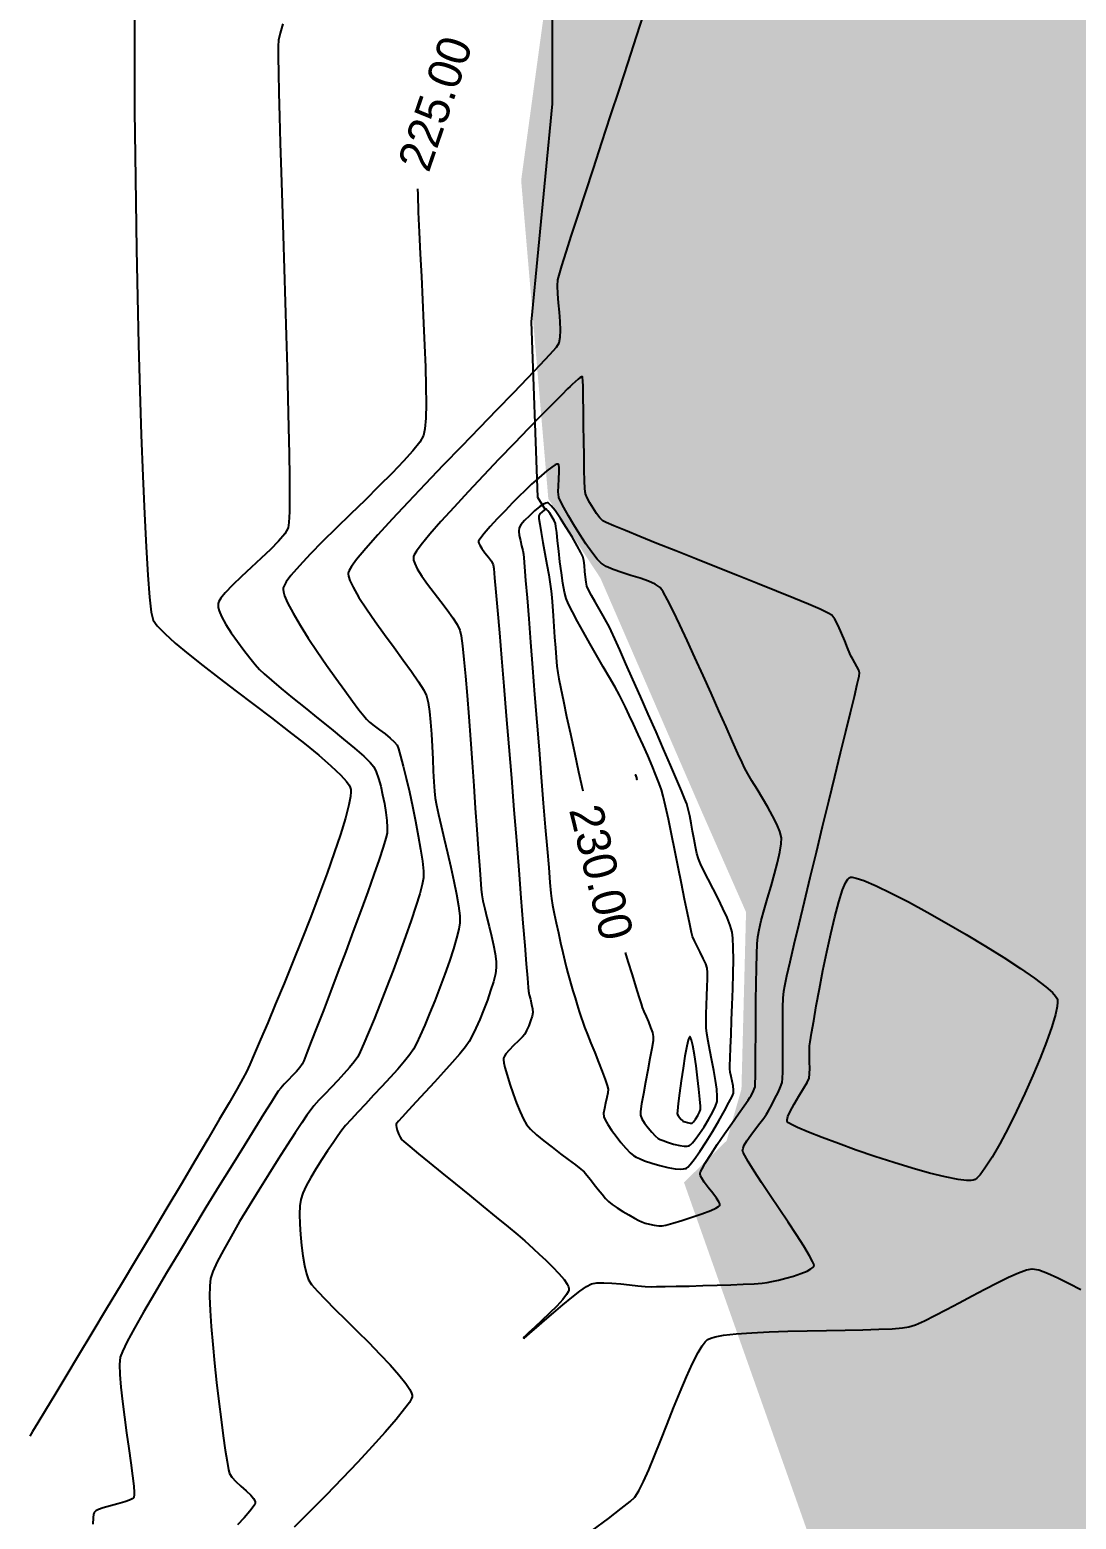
# Model space of a CAD drawing. Header units: metres. Extents: x 708941 to 724052, y 5405153 to 5413472.
# Drawn here: x 708943 to 709068.1, y 5411710.7 to 5411888.9 of the extents above; entities that cross this region are included whole.
import ezdxf

# ---------------------------------------------------------------- set-up
doc = ezdxf.new("R2010")
doc.units = ezdxf.units.M
doc.header["$LTSCALE"] = 12.7
doc.header["$MEASUREMENT"] = 0
for name, color, linetype in [('CONT-MJR1', 252, 'Continuous'), ('CONT-MNR1', 251, 'Continuous'), ('contornos2', 7, 'Continuous'), ('rio', 251, 'Continuous')]:
    doc.layers.add(name, color=color, linetype=linetype)

msp = doc.modelspace()

# ---------------------------------------------------------------- hatches: boundary and pattern name
at = {"layer": 'rio'}
h = msp.add_hatch(dxfattribs=at)
h.set_pattern_fill('MUDST', color=256, scale=15, style=0)
h.paths.add_polyline_path([(709010.72, 5411936.38), (709004.98, 5411946.45), (709001.25, 5411958.08), (708996.13, 5411975.99), (709012.7, 5411962.98), (709030.78, 5411956.49), (709044.53, 5411951.18), (709074.83, 5411950.28), (709089.61, 5411951.82), (709102.43, 5411952.02), (709123.56, 5411954.63), (709134.73, 5411956.95), (709145.4, 5411956.95), (709168.41, 5411955.62), (709183.3, 5411955.53), (709187.67, 5411955.43), (709193.87, 5411958.4), (709194.56, 5411957.99), (709200.68, 5411965.39), (709203.1, 5411977.2), (709205.58, 5411984.02), (709211.33, 5411990.28), (709223.71, 5411994.78), (709231.07, 5411997.27), (709241.21, 5411994.8), (709265.58, 5411997.08), (709286.39, 5412000.38), (709297.9, 5412001.91), (709315.21, 5411997.24), (709326.72, 5411992.03), (709345.09, 5411985.93), (709355.27, 5411979.45), (709376.46, 5411975.37), (709391.72, 5411975.3), (709413.08, 5411978.61), (709438.83, 5411980.92), (709461.63, 5411986.21), (709475.6, 5411989.01), (709492.86, 5411992.74), (709503.45, 5411993.79), (709515.24, 5411993.79), (709532.63, 5411987.71), (709547.37, 5411983.51), (709564.71, 5411977.95), (709575.63, 5411973.62), (709587.68, 5411967.04), (709601.87, 5411958.6), (709607.56, 5411954.31), (709621.49, 5411940.03), (709647.9, 5411909.14), (709660.4, 5411897.76), (709669.81, 5411887.81), (709676.49, 5411876.15), (709682.2, 5411869.04), (709705.75, 5411878.05), (709736, 5411893.04), (709750.64, 5411899.41), (709758.05, 5411906.33), (709764.85, 5411916.27), (709770.13, 5411926.57), (709778.25, 5411949.25), (709785.66, 5411970.64), (709786.5, 5411979.16), (709785.1, 5411992.95), (709785.1, 5412008.74), (709787.55, 5412022.89), (709795.83, 5412039.06), (709803.3, 5412045.65), (709812.9, 5412054.28), (709814.49, 5412059.03), (709815.9, 5412060.78), (709822.13, 5412063.75), (709825.31, 5412072.01), (709847.55, 5412106.6), (709866.9, 5412128.06), (709875.05, 5412136.05), (709882.93, 5412155.32), (709888.97, 5412168.35), (709893.2, 5412182.51), (709907.24, 5412209.92), (709938.47, 5412236.97), (709971.6, 5412250.13), (709991.71, 5412252.94), (710005.1, 5412261.1), (710014.56, 5412263.33), (710040.82, 5412267.64), (710057.91, 5412266.41), (710076.56, 5412261.93), (710102.9, 5412255.3), (710112.79, 5412247.31), (710119.45, 5412240.72), (710131.28, 5412231.78), (710145.37, 5412209.63), (710149.4, 5412194.25), (710150.27, 5412166.43), (710139.83, 5412142.28), (710130.23, 5412129.69), (710126.33, 5412121.71), (710117.73, 5412100.96), (710114.13, 5412096.47), (710111.94, 5412085.44), (710111.94, 5412063.54), (710117.58, 5412054.18), (710137.74, 5412018.92), (710146.76, 5412008.05), (710171.4, 5411997.24), (710179.97, 5411993.95), (710184.25, 5412001.58), (710190.69, 5412018), (710194.77, 5412034.37), (710197.31, 5412050.49), (710197.31, 5412064.26), (710199.32, 5412079.72), (710201.37, 5412092.19), (710205.73, 5412098.48), (710214.95, 5412120.36), (710219.48, 5412128.98), (710230.13, 5412139.36), (710235.6, 5412142.44), (710241.85, 5412140.68), (710250.27, 5412138.84), (710280.27, 5412139.46), (710296.04, 5412143.18), (710311.35, 5412143.18), (710329.27, 5412144.22), (710333.88, 5412147.83), (710359.32, 5412147.31), (710368.97, 5412148.45), (710370.82, 5412151.38), (710390.46, 5412160.63), (710398.15, 5412171.03), (710408.65, 5412192.1), (710415.95, 5412204.58), (710425.69, 5412246.2), (710427.89, 5412275.36), (710429.04, 5412328.01), (710428.04, 5412335.01), (710422.46, 5412340.84), (710414.39, 5412351.33), (710395.98, 5412353.91), (710387.66, 5412360.04), (710378.34, 5412372.12), (710377.12, 5412383.36), (710377.12, 5412396.81), (710371.6, 5412397.8), (710368.77, 5412410.55), (710362.93, 5412436.03), (710362.93, 5412455.01), (710369.68, 5412482.49), (710374.05, 5412500.93), (710382.11, 5412513.13), (710396.48, 5412526.77), (710413.79, 5412540.1), (710438.62, 5412552.3), (710472.36, 5412570.37), (710507.51, 5412590.61), (710519.7, 5412579.46), (710499.92, 5412572.63), (710480.98, 5412561.98), (710445.54, 5412543.55), (710413.79, 5412532.5), (710411.05, 5412528.12), (710405.76, 5412520.43), (710394.25, 5412506.93), (710388.85, 5412494.92), (710386.47, 5412476.01), (710382.71, 5412446.17), (710388.72, 5412397.62), (710394.97, 5412383.05), (710398.02, 5412368.11), (710411.09, 5412363.15), (710426.51, 5412356), (710442.45, 5412348.49), (710447.05, 5412337.14), (710447.05, 5412315.92), (710441.78, 5412260.07), (710441.78, 5412194.92), (710437.48, 5412190.86), (710437.48, 5412179.96), (710422.82, 5412173.29), (710418.74, 5412164.82), (710409.45, 5412149.84), (710394.78, 5412136.49), (710379.86, 5412129.78), (710371.88, 5412127.03), (710311.73, 5412127.03), (710308.89, 5412124), (710254.14, 5412121.42), (710236.99, 5412126.6), (710229.16, 5412118.66), (710218.68, 5412095.96), (710213.59, 5412055.1), (710203.57, 5412019.88), (710201.34, 5412006.55), (710198.59, 5411993.54), (710194.4, 5411986.49), (710188.54, 5411983.77), (710175.67, 5411983.77), (710136.96, 5411996.55), (710120.35, 5412009.39), (710098.73, 5412043.32), (710098.73, 5412061.02), (710096.67, 5412091.87), (710100.83, 5412110.83), (710110.63, 5412117.13), (710123.77, 5412149.24), (710130.92, 5412166.36), (710128.79, 5412197.14), (710123.8, 5412211.38), (710113.15, 5412223.6), (710085.02, 5412238.46), (710058.13, 5412249.84), (710029.73, 5412249.84), (710015.06, 5412246.32), (710001.6, 5412242.56), (709992.04, 5412242.56), (709972.27, 5412238.6), (709963.64, 5412235.76), (709954.26, 5412232.26), (709954.26, 5412228.55), (709945.86, 5412220.35), (709925.83, 5412192.24), (709917.05, 5412177.32), (709899.37, 5412144.55), (709894.3, 5412133.07), (709891.48, 5412127.42), (709886.71, 5412118.47), (709886.71, 5412100.95), (709884.61, 5412095.01), (709863.2, 5412086.46), (709839.07, 5412054.84), (709818.25, 5412032.92), (709804.19, 5412017.18), (709804.19, 5411995.52), (709809.04, 5411990.11), (709796.13, 5411953.84), (709781.68, 5411916.41), (709768.27, 5411889.66), (709746.93, 5411879.08), (709713.1, 5411863.01), (709689.29, 5411855.41), (709697.02, 5411835.95), (709708.2, 5411825.46), (709725.86, 5411817.9), (709778.24, 5411813.93), (709792.75, 5411813.93), (709806.43, 5411818.64), (709820.66, 5411821.87), (709831.69, 5411824.63), (709853.8, 5411835.25), (709879.02, 5411846.88), (709921.68, 5411861.15), (709947.96, 5411871.32), (709969.09, 5411879.92), (709979.29, 5411886.02), (709982.27, 5411909.39), (709987.23, 5411923.13), (709997.03, 5411933.25), (710000.38, 5411927.93), (710000.38, 5411906.72), (709997.04, 5411893.11), (709991.96, 5411879.15), (709967.58, 5411866.46), (709951.2, 5411859.77), (709918.84, 5411852.05), (709894.39, 5411845.25), (709864.94, 5411830.28), (709840.16, 5411819.17), (709812.7, 5411811), (709801.26, 5411807.45), (709779.31, 5411803.47), (709766.14, 5411803.47), (709756.94, 5411797.7), (709737.23, 5411795.78), (709715.18, 5411796.68), (709708.1, 5411801.85), (709698.23, 5411815.71), (709693.86, 5411826.48), (709676.55, 5411857.93), (709667.66, 5411869.47), (709661.18, 5411881.7), (709649.81, 5411896.98), (709627.11, 5411919.87), (709613.01, 5411936.78), (709604.72, 5411946.98), (709591.67, 5411954.52), (709575.87, 5411964.64), (709557.6, 5411970.47), (709551.42, 5411973.23), (709538.02, 5411976.43), (709518.15, 5411979.68), (709504.01, 5411982), (709494.29, 5411985.04), (709479.8, 5411980.64), (709442.42, 5411967.64), (709425.43, 5411960.31), (709402.9, 5411951.24), (709383.6, 5411945.23), (709362.15, 5411938.26), (709331.55, 5411930.11), (709320.42, 5411924.96), (709306.56, 5411912.14), (709285.88, 5411895.62), (709279.31, 5411870.27), (709273.83, 5411857.41), (709264.69, 5411829.66), (709254.13, 5411801.64), (709246.31, 5411791.25), (709237.29, 5411777.87), (709219.52, 5411767.13), (709208.6, 5411765.29), (709203.92, 5411751.48), (709203.91, 5411735.92), (709205.94, 5411719.08), (709203.34, 5411708.78), (709199.33, 5411696.28), (709197.39, 5411684.19), (709189.35, 5411661.06), (709186.31, 5411649.66), (709173.04, 5411639.59), (709167.53, 5411621.08), (709166.78, 5411600.74), (709164.06, 5411585.63), (709162.73, 5411558.53), (709162.73, 5411546.6), (709165.95, 5411526.5), (709173.44, 5411512.03), (709050.6, 5411667.95), (709021.23, 5411751.02), (709026.33, 5411756.01), (709028.1, 5411762.18), (709028.65, 5411783.35), (709023.38, 5411795.31), (709011.24, 5411823.29), (709005.01, 5411832.77), (709001.76, 5411870.86)])

# ---------------------------------------------------------------- linework, layer by layer
at = {"layer": 'CONT-MJR1', "flags": 128}
for points, elevation in [([(708989.37, 5411869.85), (708989.39, 5411869.18), (708989.46, 5411867.05), (708989.57, 5411864.66), (708989.7, 5411862.07), (708989.83, 5411859.35), (708989.97, 5411856.57), (708990.1, 5411853.79), (708990.22, 5411851.1), (708990.31, 5411848.54), (708990.37, 5411846.2), (708990.39, 5411844.15), (708990.35, 5411842.44), (708990.25, 5411841.14), (708990.09, 5411840.34), (708989.64, 5411839.57), (708988.82, 5411838.53), (708987.69, 5411837.28), (708986.32, 5411835.84), (708984.76, 5411834.28), (708983.09, 5411832.63), (708981.36, 5411830.95), (708979.65, 5411829.28), (708978.02, 5411827.66), (708976.53, 5411826.15), (708975.25, 5411824.78), (708974.24, 5411823.61), (708973.67, 5411822.84), (708973.41, 5411822.38), (708973.32, 5411822.14), (708973.3, 5411822.03), (708973.3, 5411821.92), (708973.34, 5411821.65), (708973.48, 5411821.16), (708973.83, 5411820.34), (708974.48, 5411819.09), (708975.33, 5411817.66), (708976.31, 5411816.11), (708977.38, 5411814.5), (708978.5, 5411812.87), (708979.61, 5411811.31), (708980.66, 5411809.86), (708981.59, 5411808.59), (708982.37, 5411807.55), (708982.94, 5411806.81), (708983.25, 5411806.43), (708983.64, 5411806.05), (708984.19, 5411805.61), (708984.82, 5411805.14), (708985.48, 5411804.65), (708986.09, 5411804.16), (708986.59, 5411803.71), (708986.92, 5411803.3), (708987.09, 5411802.86), (708987.35, 5411802), (708987.66, 5411800.82), (708988.01, 5411799.37), (708988.39, 5411797.74), (708988.77, 5411796), (708989.13, 5411794.23), (708989.46, 5411792.49), (708989.74, 5411790.87), (708989.95, 5411789.44), (708990.07, 5411788.26), (708990.08, 5411787.43), (708989.94, 5411786.66), (708989.63, 5411785.52), (708989.18, 5411784.06), (708988.6, 5411782.35), (708987.94, 5411780.45), (708987.21, 5411778.45), (708986.44, 5411776.38), (708985.66, 5411774.34), (708984.89, 5411772.37), (708984.17, 5411770.55), (708983.51, 5411768.95), (708982.95, 5411767.62), (708982.51, 5411766.63), (708982.22, 5411766.06), (708981.81, 5411765.46), (708981.25, 5411764.77), (708980.57, 5411764.01), (708979.82, 5411763.21), (708979.04, 5411762.39), (708978.28, 5411761.59), (708977.58, 5411760.84), (708976.98, 5411760.17), (708976.52, 5411759.59), (708976.15, 5411759.06), (708975.54, 5411758.15), (708974.74, 5411756.94), (708973.78, 5411755.47), (708972.72, 5411753.8), (708971.57, 5411752), (708970.4, 5411750.11), (708969.23, 5411748.21), (708968.1, 5411746.34), (708967.07, 5411744.56), (708966.16, 5411742.94), (708965.42, 5411741.52), (708964.89, 5411740.37), (708964.61, 5411739.55), (708964.52, 5411738.67), (708964.51, 5411737.37), (708964.57, 5411735.71), (708964.7, 5411733.78), (708964.88, 5411731.65), (708965.1, 5411729.39), (708965.35, 5411727.1), (708965.61, 5411724.83), (708965.88, 5411722.68), (708966.14, 5411720.71), (708966.38, 5411719), (708966.59, 5411717.63), (708966.76, 5411716.67), (708966.88, 5411716.21), (708967.17, 5411715.78), (708967.66, 5411715.26), (708968.26, 5411714.71), (708968.88, 5411714.14), (708969.43, 5411713.61), (708969.76, 5411713.22), (708969.91, 5411712.96), (708969.96, 5411712.81), (708969.97, 5411712.74), (708969.96, 5411712.68), (708969.9, 5411712.52), (708969.72, 5411712.22), (708969.33, 5411711.7), (708968.65, 5411710.93), (708967.83, 5411710.08)], 225), ([(709014.19, 5411778.52), (709014.52, 5411777.45), (709015.02, 5411775.83), (709015.47, 5411774.39), (709015.84, 5411773.21), (709016.11, 5411772.37), (709016.24, 5411771.94), (709016.43, 5411771.47), (709016.69, 5411770.87), (709016.97, 5411770.21), (709017.24, 5411769.55), (709017.46, 5411768.95), (709017.56, 5411768.47), (709017.53, 5411767.96), (709017.38, 5411767.04), (709017.16, 5411765.83), (709016.9, 5411764.44), (709016.62, 5411763), (709016.37, 5411761.62), (709016.16, 5411760.42), (709016.04, 5411759.52), (709016.03, 5411759.05), (709016.2, 5411758.63), (709016.52, 5411758.11), (709016.93, 5411757.56), (709017.38, 5411757.03), (709017.8, 5411756.58), (709018.16, 5411756.29), (709018.23, 5411756.25), (709018.4, 5411756.16), (709018.72, 5411756.02), (709019.25, 5411755.83), (709019.99, 5411755.6), (709020.74, 5411755.43), (709021.27, 5411755.36), (709021.59, 5411755.36), (709021.76, 5411755.38), (709021.83, 5411755.41), (709021.88, 5411755.43), (709022, 5411755.52), (709022.23, 5411755.74), (709022.58, 5411756.16), (709023.1, 5411756.86), (709023.64, 5411757.68), (709024.17, 5411758.54), (709024.63, 5411759.38), (709024.99, 5411760.13), (709025.18, 5411760.71), (709025.21, 5411761.3), (709025.14, 5411762.16), (709024.99, 5411763.21), (709024.78, 5411764.39), (709024.55, 5411765.62), (709024.32, 5411766.82), (709024.12, 5411767.92), (709023.96, 5411768.84), (709023.88, 5411769.52), (709023.87, 5411770.24), (709023.89, 5411771.17), (709023.93, 5411772.22), (709023.98, 5411773.33), (709024.02, 5411774.4), (709024.05, 5411775.37), (709024.05, 5411776.13), (709024.01, 5411776.63), (709023.83, 5411777.16), (709023.53, 5411777.82), (709023.17, 5411778.54), (709022.79, 5411779.26), (709022.47, 5411779.91), (709022.25, 5411780.44), (709022.13, 5411780.92), (709021.92, 5411781.89), (709021.64, 5411783.24), (709021.31, 5411784.9), (709020.94, 5411786.76), (709020.54, 5411788.73), (709020.14, 5411790.73), (709019.74, 5411792.67), (709019.37, 5411794.46), (709019.03, 5411796), (709018.75, 5411797.2), (709018.54, 5411797.98), (709018.26, 5411798.74), (709017.88, 5411799.71), (709017.42, 5411800.84), (709016.89, 5411802.06), (709016.33, 5411803.33), (709015.76, 5411804.6), (709015.2, 5411805.81), (709014.69, 5411806.91), (709014.24, 5411807.86), (709013.89, 5411808.59), (709013.52, 5411809.29), (709012.99, 5411810.25), (709012.33, 5411811.4), (709011.58, 5411812.7), (709010.78, 5411814.07), (709009.98, 5411815.47), (709009.2, 5411816.84), (709008.49, 5411818.12), (709007.88, 5411819.25), (709007.42, 5411820.18), (709007.15, 5411820.84), (709006.94, 5411821.63), (709006.75, 5411822.68), (709006.57, 5411823.91), (709006.4, 5411825.23), (709006.25, 5411826.53), (709006.12, 5411827.74), (709006.01, 5411828.75), (709005.92, 5411829.48), (709005.86, 5411829.84), (709005.7, 5411830.17), (709005.45, 5411830.6), (709005.17, 5411831.04), (709004.96, 5411831.33), (709004.84, 5411831.47), (709004.78, 5411831.52), (709004.75, 5411831.53), (709004.72, 5411831.53), (709004.65, 5411831.5), (709004.5, 5411831.41), (709004.27, 5411831.23), (709004.01, 5411830.96), (709003.86, 5411830.74), (709003.88, 5411830.44), (709003.99, 5411829.75), (709004.16, 5411828.76), (709004.37, 5411827.56), (709004.6, 5411826.25), (709004.83, 5411824.92), (709005.05, 5411823.67), (709005.22, 5411822.58), (709005.34, 5411821.75), (709005.42, 5411820.96), (709005.51, 5411819.95), (709005.59, 5411818.78), (709005.67, 5411817.52), (709005.76, 5411816.23), (709005.85, 5411814.97), (709005.94, 5411813.79), (709006.04, 5411812.77), (709006.14, 5411811.96), (709006.26, 5411811.26), (709006.49, 5411810.11), (709006.81, 5411808.57), (709007.2, 5411806.73), (709007.64, 5411804.66), (709008.13, 5411802.42), (709008.63, 5411800.11), (709009.13, 5411797.87)], 230)]:
    msp.add_lwpolyline(points, dxfattribs=dict(at, elevation=elevation))
at = {"layer": 'CONT-MNR1', "flags": 128}
for points, elevation in [([(708955.56, 5411892.75), (708955.52, 5411888.69), (708955.52, 5411884.12), (708955.54, 5411879.14), (708955.59, 5411873.82), (708955.67, 5411868.28), (708955.77, 5411862.6), (708955.89, 5411856.88), (708956.02, 5411851.22), (708956.18, 5411845.7), (708956.34, 5411840.43), (708956.52, 5411835.49), (708956.71, 5411830.99), (708956.91, 5411827.02), (708957.11, 5411823.66), (708957.32, 5411821.02), (708957.53, 5411819.2), (708957.74, 5411818.27), (708958.23, 5411817.58), (708959.14, 5411816.65), (708960.39, 5411815.53), (708961.93, 5411814.25), (708963.7, 5411812.84), (708965.65, 5411811.34), (708967.7, 5411809.77), (708969.81, 5411808.17), (708971.9, 5411806.57), (708973.93, 5411805), (708975.84, 5411803.5), (708977.55, 5411802.1), (708979.02, 5411800.83), (708980.19, 5411799.73), (708980.86, 5411798.98), (708981.2, 5411798.52), (708981.33, 5411798.26), (708981.37, 5411798.14), (708981.39, 5411798.03), (708981.4, 5411797.74), (708981.36, 5411797.17), (708981.17, 5411796.17), (708980.75, 5411794.57), (708980.16, 5411792.64), (708979.42, 5411790.44), (708978.56, 5411788.02), (708977.61, 5411785.46), (708976.6, 5411782.79), (708975.54, 5411780.09), (708974.47, 5411777.42), (708973.41, 5411774.82), (708972.4, 5411772.37), (708971.46, 5411770.11), (708970.61, 5411768.12), (708969.88, 5411766.43), (708969.31, 5411765.13), (708968.91, 5411764.26), (708968.5, 5411763.47), (708967.8, 5411762.22), (708966.85, 5411760.55), (708965.67, 5411758.54), (708964.31, 5411756.21), (708962.79, 5411753.64), (708961.14, 5411750.86), (708959.4, 5411747.94), (708957.6, 5411744.93), (708955.77, 5411741.88), (708953.94, 5411738.83), (708952.15, 5411735.85), (708950.43, 5411732.99), (708948.81, 5411730.3), (708947.32, 5411727.83), (708946, 5411725.64), (708944.88, 5411723.77), (708943.98, 5411722.29), (708943.35, 5411721.23), (708943.01, 5411720.67)], 223), ([(708973.27, 5411889.59), (708972.93, 5411888.46), (708972.74, 5411887.62), (708972.7, 5411886.92), (708972.7, 5411885.59), (708972.73, 5411883.7), (708972.78, 5411881.31), (708972.86, 5411878.5), (708972.95, 5411875.31), (708973.05, 5411871.84), (708973.17, 5411868.13), (708973.29, 5411864.25), (708973.42, 5411860.28), (708973.54, 5411856.28), (708973.66, 5411852.32), (708973.77, 5411848.46), (708973.87, 5411844.77), (708973.95, 5411841.32), (708974.02, 5411838.17), (708974.06, 5411835.39), (708974.07, 5411833.05), (708974.05, 5411831.21), (708974, 5411829.94), (708973.91, 5411829.31), (708973.49, 5411828.6), (708972.76, 5411827.72), (708971.79, 5411826.73), (708970.67, 5411825.66), (708969.48, 5411824.57), (708968.31, 5411823.48), (708967.25, 5411822.45), (708966.37, 5411821.52), (708965.86, 5411820.89), (708965.62, 5411820.48), (708965.54, 5411820.25), (708965.52, 5411820.15), (708965.52, 5411820.04), (708965.54, 5411819.79), (708965.66, 5411819.36), (708965.94, 5411818.7), (708966.45, 5411817.76), (708967.1, 5411816.74), (708967.83, 5411815.7), (708968.59, 5411814.69), (708969.32, 5411813.76), (708969.97, 5411812.97), (708970.49, 5411812.35), (708971.02, 5411811.83), (708971.9, 5411811.07), (708973.06, 5411810.1), (708974.43, 5411808.99), (708975.93, 5411807.78), (708977.49, 5411806.52), (708979.04, 5411805.26), (708980.52, 5411804.05), (708981.83, 5411802.94), (708982.93, 5411801.99), (708983.72, 5411801.23), (708984.14, 5411800.72), (708984.43, 5411800.12), (708984.71, 5411799.33), (708984.97, 5411798.4), (708985.2, 5411797.38), (708985.4, 5411796.32), (708985.57, 5411795.28), (708985.68, 5411794.31), (708985.73, 5411793.46), (708985.72, 5411792.78), (708985.59, 5411792.2), (708985.27, 5411791.13), (708984.78, 5411789.66), (708984.15, 5411787.85), (708983.41, 5411785.78), (708982.58, 5411783.5), (708981.69, 5411781.09), (708980.78, 5411778.63), (708979.85, 5411776.17), (708978.96, 5411773.8), (708978.11, 5411771.58), (708977.34, 5411769.57), (708976.67, 5411767.86), (708976.14, 5411766.51), (708975.76, 5411765.58), (708975.57, 5411765.16), (708975.29, 5411764.77), (708974.89, 5411764.3), (708974.42, 5411763.79), (708973.92, 5411763.27), (708973.44, 5411762.76), (708973.02, 5411762.3), (708972.71, 5411761.92), (708972.44, 5411761.51), (708971.86, 5411760.59), (708971, 5411759.22), (708969.91, 5411757.47), (708968.63, 5411755.41), (708967.2, 5411753.1), (708965.67, 5411750.61), (708964.07, 5411748.01), (708962.46, 5411745.35), (708960.86, 5411742.7), (708959.33, 5411740.14), (708957.9, 5411737.72), (708956.62, 5411735.51), (708955.53, 5411733.58), (708954.67, 5411732), (708954.08, 5411730.82), (708953.81, 5411730.11), (708953.73, 5411729.26), (708953.77, 5411728.04), (708953.89, 5411726.53), (708954.08, 5411724.81), (708954.32, 5411722.96), (708954.59, 5411721.07), (708954.85, 5411719.22), (708955.1, 5411717.48), (708955.3, 5411715.95), (708955.44, 5411714.7), (708955.49, 5411713.95), (708955.48, 5411713.57), (708955.46, 5411713.42), (708955.44, 5411713.37), (708955.39, 5411713.3), (708955.25, 5411713.18), (708954.94, 5411713.01), (708954.39, 5411712.81), (708953.55, 5411712.57), (708952.65, 5411712.34), (708951.8, 5411712.11), (708951.24, 5411711.9), (708950.92, 5411711.73), (708950.77, 5411711.61), (708950.72, 5411711.55), (708950.69, 5411711.49), (708950.64, 5411711.33), (708950.59, 5411710.93), (708950.55, 5411710.15)], 224), ([(709016.47, 5411891), (709015.52, 5411888.06), (709014.52, 5411884.97), (709013.48, 5411881.78), (709012.42, 5411878.56), (709011.38, 5411875.37), (709010.36, 5411872.29), (709009.41, 5411869.37), (709008.53, 5411866.68), (709007.75, 5411864.29), (709007.09, 5411862.26), (709006.59, 5411860.65), (709006.25, 5411859.53), (709006.11, 5411858.97), (709006.07, 5411858.23), (709006.11, 5411857.3), (709006.2, 5411856.23), (709006.3, 5411855.1), (709006.39, 5411853.98), (709006.44, 5411852.94), (709006.4, 5411852.05), (709006.26, 5411851.37), (709005.93, 5411850.89), (709005.15, 5411850), (709004, 5411848.75), (709002.53, 5411847.2), (709000.8, 5411845.4), (708998.87, 5411843.4), (708996.79, 5411841.27), (708994.63, 5411839.04), (708992.45, 5411836.78), (708990.29, 5411834.54), (708988.23, 5411832.38), (708986.32, 5411830.34), (708984.62, 5411828.48), (708983.19, 5411826.85), (708982.08, 5411825.51), (708981.48, 5411824.68), (708981.2, 5411824.22), (708981.11, 5411824), (708981.09, 5411823.91), (708981.09, 5411823.79), (708981.13, 5411823.52), (708981.29, 5411823.02), (708981.67, 5411822.21), (708982.37, 5411820.99), (708983.27, 5411819.6), (708984.31, 5411818.1), (708985.43, 5411816.54), (708986.57, 5411814.99), (708987.66, 5411813.49), (708988.66, 5411812.11), (708989.5, 5411810.89), (708990.12, 5411809.91), (708990.46, 5411809.21), (708990.65, 5411808.41), (708990.81, 5411807.33), (708990.93, 5411806.05), (708991.03, 5411804.64), (708991.11, 5411803.15), (708991.18, 5411801.65), (708991.25, 5411800.22), (708991.31, 5411798.92), (708991.38, 5411797.81), (708991.47, 5411796.96), (708991.62, 5411796.15), (708991.86, 5411795.02), (708992.19, 5411793.65), (708992.56, 5411792.1), (708992.95, 5411790.43), (708993.35, 5411788.73), (708993.71, 5411787.06), (708994.03, 5411785.49), (708994.28, 5411784.09), (708994.42, 5411782.92), (708994.44, 5411782.07), (708994.31, 5411781.29), (708994.04, 5411780.22), (708993.66, 5411778.94), (708993.18, 5411777.49), (708992.63, 5411775.94), (708992.04, 5411774.34), (708991.43, 5411772.75), (708990.82, 5411771.22), (708990.23, 5411769.83), (708989.7, 5411768.61), (708989.24, 5411767.64), (708988.88, 5411766.96), (708988.44, 5411766.32), (708987.8, 5411765.51), (708987, 5411764.58), (708986.08, 5411763.57), (708985.11, 5411762.51), (708984.11, 5411761.44), (708983.13, 5411760.4), (708982.22, 5411759.42), (708981.42, 5411758.55), (708980.77, 5411757.82), (708980.33, 5411757.26), (708979.85, 5411756.6), (708979.27, 5411755.77), (708978.61, 5411754.8), (708977.92, 5411753.76), (708977.24, 5411752.68), (708976.61, 5411751.62), (708976.07, 5411750.62), (708975.66, 5411749.73), (708975.41, 5411748.99), (708975.31, 5411748.22), (708975.27, 5411747.21), (708975.29, 5411746.05), (708975.37, 5411744.78), (708975.49, 5411743.49), (708975.66, 5411742.24), (708975.86, 5411741.09), (708976.1, 5411740.11), (708976.35, 5411739.37), (708976.71, 5411738.81), (708977.4, 5411738.01), (708978.35, 5411737.01), (708979.5, 5411735.85), (708980.78, 5411734.58), (708982.15, 5411733.23), (708983.53, 5411731.86), (708984.86, 5411730.5), (708986.09, 5411729.2), (708987.15, 5411728.01), (708987.99, 5411726.96), (708988.45, 5411726.26), (708988.65, 5411725.83), (708988.71, 5411725.59), (708988.72, 5411725.49), (708988.71, 5411725.4), (708988.63, 5411725.17), (708988.39, 5411724.72), (708987.83, 5411723.93), (708986.82, 5411722.67), (708985.51, 5411721.15), (708983.95, 5411719.43), (708982.22, 5411717.57), (708980.35, 5411715.63), (708978.43, 5411713.64), (708976.5, 5411711.68), (708974.62, 5411709.8)], 226), ([(709010.24, 5411709.41), (709012.19, 5411710.85), (709013.73, 5411712.02), (709014.8, 5411712.87), (709015.35, 5411713.38), (709015.83, 5411714.12), (709016.4, 5411715.24), (709017.03, 5411716.67), (709017.72, 5411718.34), (709018.46, 5411720.18), (709019.22, 5411722.11), (709019.99, 5411724.07), (709020.76, 5411725.98), (709021.51, 5411727.76), (709022.23, 5411729.35), (709022.91, 5411730.67), (709023.4, 5411731.49), (709023.75, 5411731.94), (709023.96, 5411732.15), (709024.06, 5411732.23), (709024.16, 5411732.29), (709024.43, 5411732.4), (709024.97, 5411732.56), (709025.94, 5411732.74), (709027.48, 5411732.92), (709029.33, 5411733.05), (709031.4, 5411733.16), (709033.63, 5411733.23), (709035.94, 5411733.29), (709038.26, 5411733.33), (709040.51, 5411733.37), (709042.62, 5411733.41), (709044.51, 5411733.46), (709046.11, 5411733.53), (709047.34, 5411733.62), (709048.13, 5411733.74), (709048.92, 5411734.01), (709049.97, 5411734.48), (709051.22, 5411735.1), (709052.62, 5411735.82), (709054.12, 5411736.62), (709055.67, 5411737.44), (709057.21, 5411738.25), (709058.68, 5411739.01), (709060.04, 5411739.68), (709061.22, 5411740.2), (709062.19, 5411740.56), (709062.88, 5411740.69), (709063.66, 5411740.56), (709064.7, 5411740.18), (709065.93, 5411739.62), (709067.27, 5411738.94), (709068.67, 5411738.21)], 226)]:
    msp.add_lwpolyline(points, dxfattribs=dict(at, elevation=elevation))
for points, elevation in [([(709009.46, 5411833.37), (709009.44, 5411833.43), (709009.42, 5411833.61), (709009.39, 5411834.04), (709009.35, 5411834.87), (709009.31, 5411836.25), (709009.28, 5411837.9), (709009.25, 5411839.71), (709009.23, 5411841.55), (709009.21, 5411843.32), (709009.18, 5411844.9), (709009.16, 5411846.18), (709009.13, 5411846.91), (709009.1, 5411847.24), (709009.09, 5411847.35), (709009.08, 5411847.37), (709009.05, 5411847.37), (709008.98, 5411847.36), (709008.83, 5411847.27), (709008.57, 5411847.08), (709008.2, 5411846.77), (709007.85, 5411846.45), (709007.6, 5411846.22), (709007.31, 5411845.93), (709006.61, 5411845.22), (709005.55, 5411844.15), (709004.21, 5411842.78), (709002.64, 5411841.17), (709000.92, 5411839.39), (708999.1, 5411837.5), (708997.26, 5411835.56), (708995.44, 5411833.63), (708993.73, 5411831.78), (708992.17, 5411830.06), (708990.85, 5411828.54), (708989.81, 5411827.28), (708989.24, 5411826.5), (708988.98, 5411826.07), (708988.89, 5411825.87), (708988.87, 5411825.79), (708988.87, 5411825.68), (708988.9, 5411825.45), (708989.03, 5411825.04), (708989.33, 5411824.42), (708989.88, 5411823.53), (708990.58, 5411822.55), (708991.35, 5411821.53), (708992.15, 5411820.5), (708992.91, 5411819.49), (708993.59, 5411818.56), (708994.12, 5411817.74), (708994.44, 5411817.06), (708994.57, 5411816.4), (708994.73, 5411815.21), (708994.9, 5411813.57), (708995.09, 5411811.56), (708995.29, 5411809.24), (708995.49, 5411806.7), (708995.69, 5411804.01), (708995.89, 5411801.24), (708996.09, 5411798.47), (708996.28, 5411795.78), (708996.46, 5411793.24), (708996.63, 5411790.92), (708996.77, 5411788.91), (708996.89, 5411787.27), (708996.99, 5411786.09), (708997.06, 5411785.43), (708997.19, 5411784.68), (708997.4, 5411783.76), (708997.66, 5411782.72), (708997.94, 5411781.62), (708998.22, 5411780.48), (708998.47, 5411779.38), (708998.67, 5411778.35), (708998.78, 5411777.44), (708998.79, 5411776.71), (708998.68, 5411775.96), (708998.44, 5411775.03), (708998.11, 5411773.96), (708997.72, 5411772.81), (708997.27, 5411771.64), (708996.81, 5411770.5), (708996.35, 5411769.46), (708995.92, 5411768.56), (708995.54, 5411767.86), (708995.11, 5411767.25), (708994.41, 5411766.4), (708993.52, 5411765.37), (708992.48, 5411764.22), (708991.38, 5411763.01), (708990.27, 5411761.81), (708989.21, 5411760.67), (708988.28, 5411759.66), (708987.52, 5411758.83), (708987.1, 5411758.34), (708986.9, 5411758.1), (708986.83, 5411758), (708986.82, 5411757.98), (708986.82, 5411757.93), (708986.82, 5411757.82), (708986.85, 5411757.61), (708986.95, 5411757.28), (708987.11, 5411756.84), (708987.29, 5411756.44), (708987.45, 5411756.16), (708987.74, 5411755.9), (708988.43, 5411755.31), (708989.47, 5411754.46), (708990.77, 5411753.39), (708992.27, 5411752.16), (708993.89, 5411750.84), (708995.57, 5411749.48), (708997.23, 5411748.13), (708998.79, 5411746.85), (709000.19, 5411745.7), (709001.35, 5411744.74), (709002.21, 5411744.02), (709002.69, 5411743.59), (709003.22, 5411743.09), (709003.92, 5411742.45), (709004.71, 5411741.72), (709005.51, 5411740.94), (709006.27, 5411740.15), (709006.89, 5411739.41), (709007.25, 5411738.87), (709007.41, 5411738.52), (709007.46, 5411738.32), (709007.47, 5411738.23), (709007.46, 5411738.14), (709007.4, 5411737.95), (709007.2, 5411737.6), (709006.76, 5411737.04), (709006.02, 5411736.23), (709005.15, 5411735.37), (709004.24, 5411734.52), (709003.38, 5411733.73), (709002.67, 5411733.08), (709002.26, 5411732.69), (709002.09, 5411732.5), (709002.04, 5411732.43), (709002.04, 5411732.42), (709002.06, 5411732.41), (709002.14, 5411732.45), (709002.35, 5411732.61), (709002.81, 5411732.98), (709003.6, 5411733.66), (709004.56, 5411734.49), (709005.63, 5411735.42), (709006.74, 5411736.37), (709007.81, 5411737.26), (709008.79, 5411738.02), (709009.59, 5411738.59), (709010.16, 5411738.89), (709010.8, 5411739.01), (709011.64, 5411739.03), (709012.62, 5411738.99), (709013.66, 5411738.9), (709014.71, 5411738.78), (709015.7, 5411738.67), (709016.58, 5411738.59), (709017.29, 5411738.55), (709017.94, 5411738.56), (709018.97, 5411738.57), (709020.3, 5411738.6), (709021.83, 5411738.63), (709023.49, 5411738.68), (709025.18, 5411738.73), (709026.82, 5411738.78), (709028.32, 5411738.84), (709029.61, 5411738.9), (709030.58, 5411738.97), (709031.16, 5411739.04), (709031.75, 5411739.16), (709032.54, 5411739.34), (709033.42, 5411739.57), (709034.34, 5411739.83), (709035.21, 5411740.12), (709035.96, 5411740.42), (709036.41, 5411740.67), (709036.65, 5411740.85), (709036.74, 5411740.97), (709036.77, 5411741.03), (709036.78, 5411741.08), (709036.75, 5411741.23), (709036.6, 5411741.58), (709036.24, 5411742.26), (709035.55, 5411743.38), (709034.68, 5411744.74), (709033.68, 5411746.26), (709032.61, 5411747.86), (709031.53, 5411749.47), (709030.51, 5411751), (709029.61, 5411752.38), (709028.89, 5411753.53), (709028.49, 5411754.24), (709028.31, 5411754.61), (709028.25, 5411754.78), (709028.24, 5411754.84), (709028.25, 5411754.92), (709028.3, 5411755.12), (709028.44, 5411755.46), (709028.73, 5411755.98), (709029.22, 5411756.69), (709029.77, 5411757.42), (709030.31, 5411758.12), (709030.77, 5411758.72), (709031.08, 5411759.17), (709031.36, 5411759.67), (709031.72, 5411760.32), (709032.11, 5411761.04), (709032.48, 5411761.77), (709032.78, 5411762.44), (709032.96, 5411762.97), (709033.01, 5411763.44), (709033.04, 5411764.24), (709033.05, 5411765.31), (709033.04, 5411766.57), (709033.03, 5411767.95), (709033.03, 5411769.36), (709033.03, 5411770.73), (709033.04, 5411771.99), (709033.08, 5411773.07), (709033.15, 5411773.88), (709033.27, 5411774.53), (709033.53, 5411775.74), (709033.92, 5411777.42), (709034.41, 5411779.51), (709034.99, 5411781.93), (709035.64, 5411784.62), (709036.33, 5411787.5), (709037.07, 5411790.51), (709037.81, 5411793.57), (709038.56, 5411796.61), (709039.28, 5411799.57), (709039.96, 5411802.38), (709040.59, 5411804.95), (709041.14, 5411807.23), (709041.6, 5411809.14), (709041.94, 5411810.62), (709042.16, 5411811.58), (709042.23, 5411811.97), (709042.12, 5411812.3), (709041.91, 5411812.72), (709041.65, 5411813.16), (709041.4, 5411813.58), (709041.21, 5411813.9), (709041.06, 5411814.27), (709040.8, 5411814.94), (709040.47, 5411815.79), (709040.08, 5411816.72), (709039.67, 5411817.62), (709039.26, 5411818.37), (709038.89, 5411818.87), (709038.45, 5411819.12), (709037.5, 5411819.56), (709036.11, 5411820.16), (709034.35, 5411820.89), (709032.3, 5411821.73), (709030.03, 5411822.64), (709027.62, 5411823.61), (709025.13, 5411824.6), (709022.65, 5411825.59), (709020.24, 5411826.55), (709017.99, 5411827.45), (709015.95, 5411828.26), (709014.22, 5411828.97), (709012.85, 5411829.53), (709011.93, 5411829.93), (709011.53, 5411830.13), (709011.18, 5411830.5), (709010.77, 5411831.03), (709010.35, 5411831.65), (709009.96, 5411832.3), (709009.65, 5411832.89)], 227), ([(709006.27, 5411832.94), (709006.25, 5411833.03), (709006.22, 5411833.24), (709006.2, 5411833.65), (709006.22, 5411834.3), (709006.27, 5411835.17), (709006.31, 5411835.99), (709006.3, 5411836.52), (709006.26, 5411836.79), (709006.2, 5411836.9), (709006.17, 5411836.92), (709006.13, 5411836.93), (709006.03, 5411836.92), (709005.81, 5411836.82), (709005.42, 5411836.57), (709004.83, 5411836.12), (709004.19, 5411835.57), (709003.55, 5411835.02), (709003, 5411834.51), (709002.58, 5411834.13), (709002.19, 5411833.75), (709001.54, 5411833.11), (709000.73, 5411832.28), (708999.83, 5411831.35), (708998.91, 5411830.38), (708998.05, 5411829.45), (708997.34, 5411828.64), (708996.93, 5411828.12), (708996.73, 5411827.84), (708996.67, 5411827.71), (708996.66, 5411827.67), (708996.66, 5411827.61), (708996.69, 5411827.47), (708996.8, 5411827.22), (708997.04, 5411826.84), (708997.43, 5411826.32), (708997.85, 5411825.79), (708998.21, 5411825.3), (708998.42, 5411824.9), (708998.48, 5411824.45), (708998.59, 5411823.33), (708998.74, 5411821.62), (708998.94, 5411819.4), (708999.16, 5411816.73), (708999.42, 5411813.7), (708999.69, 5411810.37), (708999.98, 5411806.83), (709000.28, 5411803.13), (709000.59, 5411799.37), (709000.89, 5411795.6), (709001.19, 5411791.91), (709001.47, 5411788.36), (709001.74, 5411785.04), (709001.98, 5411782.02), (709002.2, 5411779.36), (709002.37, 5411777.15), (709002.51, 5411775.45), (709002.6, 5411774.34), (709002.64, 5411773.9), (709002.73, 5411773.47), (709002.87, 5411772.92), (709003.01, 5411772.32), (709003.12, 5411771.77), (709003.15, 5411771.35), (709003.07, 5411770.92), (709002.89, 5411770.35), (709002.66, 5411769.74), (709002.41, 5411769.18), (709002.2, 5411768.77), (709001.92, 5411768.42), (709001.43, 5411767.95), (709000.86, 5411767.4), (709000.31, 5411766.83), (708999.94, 5411766.41), (708999.75, 5411766.12), (708999.67, 5411765.95), (708999.65, 5411765.88), (708999.65, 5411765.82), (708999.65, 5411765.67), (708999.7, 5411765.34), (708999.82, 5411764.75), (709000.07, 5411763.83), (709000.4, 5411762.76), (709000.79, 5411761.62), (709001.2, 5411760.5), (709001.63, 5411759.46), (709002.04, 5411758.59), (709002.4, 5411757.95), (709002.89, 5411757.39), (709003.6, 5411756.73), (709004.48, 5411755.99), (709005.46, 5411755.22), (709006.45, 5411754.46), (709007.4, 5411753.75), (709008.24, 5411753.12), (709008.89, 5411752.62), (709009.28, 5411752.28), (709009.63, 5411751.89), (709010.04, 5411751.38), (709010.5, 5411750.79), (709010.97, 5411750.18), (709011.43, 5411749.6), (709011.85, 5411749.1), (709012.22, 5411748.74), (709012.65, 5411748.4), (709013.25, 5411748), (709013.93, 5411747.56), (709014.64, 5411747.13), (709015.3, 5411746.74), (709015.83, 5411746.45), (709016.17, 5411746.29), (709016.57, 5411746.16), (709017.1, 5411746.03), (709017.67, 5411745.92), (709018.21, 5411745.84), (709018.62, 5411745.83), (709019.06, 5411745.93), (709019.89, 5411746.15), (709020.98, 5411746.47), (709022.18, 5411746.85), (709023.38, 5411747.26), (709024.42, 5411747.65), (709025.05, 5411747.94), (709025.36, 5411748.13), (709025.48, 5411748.23), (709025.51, 5411748.28), (709025.52, 5411748.33), (709025.5, 5411748.46), (709025.39, 5411748.72), (709025.13, 5411749.14), (709024.67, 5411749.75), (709024.14, 5411750.41), (709023.66, 5411751.06), (709023.36, 5411751.52), (709023.21, 5411751.82), (709023.17, 5411752), (709023.16, 5411752.07), (709023.17, 5411752.13), (709023.22, 5411752.3), (709023.39, 5411752.65), (709023.77, 5411753.31), (709024.42, 5411754.35), (709025.21, 5411755.55), (709026.08, 5411756.83), (709026.95, 5411758.08), (709027.75, 5411759.23), (709028.43, 5411760.19), (709028.9, 5411760.86), (709029.11, 5411761.16), (709029.26, 5411761.43), (709029.46, 5411761.79), (709029.64, 5411762.16), (709029.74, 5411762.45), (709029.76, 5411762.82), (709029.77, 5411763.72), (709029.78, 5411765.06), (709029.79, 5411766.73), (709029.8, 5411768.63), (709029.81, 5411770.68), (709029.83, 5411772.76), (709029.86, 5411774.79), (709029.89, 5411776.67), (709029.93, 5411778.3), (709029.98, 5411779.57), (709030.05, 5411780.4), (709030.2, 5411781.24), (709030.47, 5411782.33), (709030.83, 5411783.61), (709031.23, 5411785.01), (709031.66, 5411786.47), (709032.06, 5411787.91), (709032.42, 5411789.28), (709032.7, 5411790.5), (709032.86, 5411791.51), (709032.87, 5411792.24), (709032.69, 5411792.97), (709032.32, 5411793.86), (709031.82, 5411794.85), (709031.24, 5411795.91), (709030.6, 5411796.99), (709029.96, 5411798.05), (709029.36, 5411799.03), (709028.85, 5411799.9), (709028.47, 5411800.61), (709028.17, 5411801.25), (709027.68, 5411802.32), (709027.04, 5411803.76), (709026.27, 5411805.49), (709025.4, 5411807.44), (709024.47, 5411809.52), (709023.51, 5411811.66), (709022.54, 5411813.79), (709021.6, 5411815.84), (709020.72, 5411817.72), (709019.93, 5411819.37), (709019.25, 5411820.71), (709018.73, 5411821.66), (709018.38, 5411822.15), (709017.8, 5411822.55), (709016.97, 5411822.92), (709015.97, 5411823.28), (709014.89, 5411823.62), (709013.8, 5411823.97), (709012.78, 5411824.32), (709011.93, 5411824.68), (709011.32, 5411825.06), (709010.83, 5411825.57), (709010.21, 5411826.38), (709009.51, 5411827.38), (709008.79, 5411828.5), (709008.07, 5411829.66), (709007.42, 5411830.76), (709006.87, 5411831.74), (709006.47, 5411832.49)], 228), ([(709015.24, 5411754.2), (709015.33, 5411754.15), (709015.53, 5411754.04), (709015.9, 5411753.87), (709016.5, 5411753.62), (709017.39, 5411753.32), (709018.34, 5411753.04), (709019.3, 5411752.81), (709020.19, 5411752.66), (709020.8, 5411752.61), (709021.17, 5411752.63), (709021.38, 5411752.67), (709021.46, 5411752.7), (709021.53, 5411752.74), (709021.69, 5411752.86), (709021.98, 5411753.16), (709022.45, 5411753.75), (709023.14, 5411754.72), (709023.89, 5411755.88), (709024.66, 5411757.14), (709025.4, 5411758.4), (709026.06, 5411759.57), (709026.6, 5411760.57), (709026.98, 5411761.31), (709027.14, 5411761.7), (709027.16, 5411762.07), (709027.1, 5411762.57), (709026.99, 5411763.12), (709026.87, 5411763.68), (709026.77, 5411764.19), (709026.71, 5411764.59), (709026.72, 5411765.01), (709026.75, 5411765.89), (709026.8, 5411767.14), (709026.86, 5411768.68), (709026.93, 5411770.42), (709027, 5411772.28), (709027.06, 5411774.16), (709027.1, 5411775.99), (709027.13, 5411777.66), (709027.12, 5411779.11), (709027.08, 5411780.24), (709027, 5411780.97), (709026.77, 5411781.74), (709026.38, 5411782.71), (709025.87, 5411783.8), (709025.3, 5411784.97), (709024.7, 5411786.14), (709024.12, 5411787.27), (709023.61, 5411788.28), (709023.2, 5411789.12), (709022.96, 5411789.72), (709022.78, 5411790.35), (709022.6, 5411791.15), (709022.43, 5411792.05), (709022.25, 5411793.02), (709022.08, 5411793.98), (709021.91, 5411794.88), (709021.73, 5411795.68), (709021.56, 5411796.31), (709021.35, 5411796.87), (709020.93, 5411797.87), (709020.34, 5411799.25), (709019.62, 5411800.94), (709018.79, 5411802.84), (709017.89, 5411804.9), (709016.96, 5411807.02), (709016.02, 5411809.14), (709015.12, 5411811.18), (709014.28, 5411813.06), (709013.55, 5411814.71), (709012.95, 5411816.04), (709012.52, 5411817), (709012.29, 5411817.49), (709011.98, 5411818.06), (709011.57, 5411818.8), (709011.09, 5411819.62), (709010.61, 5411820.45), (709010.17, 5411821.23), (709009.83, 5411821.88), (709009.63, 5411822.32), (709009.52, 5411822.79), (709009.45, 5411823.41), (709009.38, 5411824.1), (709009.32, 5411824.8), (709009.24, 5411825.41), (709009.12, 5411825.87), (709008.89, 5411826.36), (709008.44, 5411827.17), (709007.84, 5411828.21), (709007.16, 5411829.33), (709006.46, 5411830.42), (709005.81, 5411831.36), (709005.36, 5411831.93), (709005.1, 5411832.19), (709004.97, 5411832.29), (709004.91, 5411832.3), (709004.85, 5411832.3), (709004.71, 5411832.27), (709004.43, 5411832.14), (709003.99, 5411831.85), (709003.37, 5411831.34), (709002.74, 5411830.76), (709002.17, 5411830.17), (709001.74, 5411829.66), (709001.52, 5411829.31), (709001.48, 5411828.92), (709001.54, 5411828.39), (709001.67, 5411827.78), (709001.82, 5411827.16), (709001.95, 5411826.6), (709002.04, 5411826.17), (709002.08, 5411825.71), (709002.17, 5411824.64), (709002.29, 5411823.01), (709002.46, 5411820.92), (709002.66, 5411818.43), (709002.88, 5411815.62), (709003.12, 5411812.57), (709003.37, 5411809.36), (709003.64, 5411806.05), (709003.9, 5411802.74), (709004.16, 5411799.49), (709004.41, 5411796.38), (709004.64, 5411793.49), (709004.86, 5411790.9), (709005.05, 5411788.67), (709005.2, 5411786.89), (709005.32, 5411785.63), (709005.39, 5411784.98), (709005.52, 5411784.19), (709005.72, 5411783.2), (709005.95, 5411782.07), (709006.21, 5411780.87), (709006.48, 5411779.66), (709006.75, 5411778.51), (709006.99, 5411777.48), (709007.19, 5411776.64), (709007.34, 5411776.05), (709007.5, 5411775.47), (709007.7, 5411774.76), (709007.94, 5411773.95), (709008.2, 5411773.1), (709008.46, 5411772.25), (709008.71, 5411771.45), (709008.94, 5411770.75), (709009.13, 5411770.18), (709009.35, 5411769.59), (709009.68, 5411768.73), (709010.1, 5411767.69), (709010.55, 5411766.55), (709011.01, 5411765.39), (709011.44, 5411764.29), (709011.81, 5411763.34), (709012.06, 5411762.61), (709012.17, 5411762.19), (709012.14, 5411761.74), (709012.02, 5411761.16), (709011.86, 5411760.51), (709011.71, 5411759.86), (709011.61, 5411759.3), (709011.63, 5411758.87), (709011.79, 5411758.51), (709012.12, 5411757.95), (709012.57, 5411757.28), (709013.11, 5411756.54), (709013.69, 5411755.8), (709014.26, 5411755.12), (709014.8, 5411754.57)], 229), ([(709015.51, 5411799.65), (709015.51, 5411799.65), (709015.5, 5411799.68), (709015.49, 5411799.69), (709015.44, 5411799.78), (709015.46, 5411799.7), (709015.48, 5411799.61), (709015.54, 5411799.4), (709015.6, 5411799.21), (709015.58, 5411799.32), (709015.54, 5411799.54)], 231), ([(709065.85, 5411772.97), (709065.88, 5411772.86), (709065.9, 5411772.59), (709065.85, 5411772.05), (709065.65, 5411771.1), (709065.21, 5411769.61), (709064.59, 5411767.85), (709063.83, 5411765.89), (709062.95, 5411763.8), (709061.99, 5411761.66), (709060.99, 5411759.54), (709059.98, 5411757.51), (709058.99, 5411755.65), (709058.06, 5411754.03), (709057.21, 5411752.72), (709056.63, 5411751.95), (709056.25, 5411751.55), (709056.03, 5411751.39), (709055.93, 5411751.33), (709055.82, 5411751.29), (709055.55, 5411751.25), (709055, 5411751.25), (709054.01, 5411751.36), (709052.45, 5411751.68), (709050.59, 5411752.14), (709048.52, 5411752.73), (709046.31, 5411753.4), (709044.05, 5411754.14), (709041.82, 5411754.9), (709039.7, 5411755.66), (709037.77, 5411756.38), (709036.12, 5411757.03), (709034.81, 5411757.58), (709034.08, 5411757.93), (709033.73, 5411758.13), (709033.61, 5411758.23), (709033.59, 5411758.26), (709033.57, 5411758.34), (709033.56, 5411758.52), (709033.66, 5411758.89), (709033.92, 5411759.5), (709034.41, 5411760.39), (709034.97, 5411761.34), (709035.52, 5411762.24), (709035.96, 5411762.99), (709036.18, 5411763.5), (709036.25, 5411764.01), (709036.26, 5411764.67), (709036.25, 5411765.41), (709036.23, 5411766.16), (709036.22, 5411766.83), (709036.25, 5411767.35), (709036.32, 5411767.84), (709036.49, 5411768.87), (709036.74, 5411770.33), (709037.05, 5411772.13), (709037.42, 5411774.17), (709037.84, 5411776.36), (709038.29, 5411778.59), (709038.77, 5411780.77), (709039.25, 5411782.8), (709039.73, 5411784.58), (709040.2, 5411786.03), (709040.56, 5411786.87), (709040.81, 5411787.28), (709040.97, 5411787.45), (709041.05, 5411787.49), (709041.13, 5411787.52), (709041.35, 5411787.52), (709041.83, 5411787.41), (709042.72, 5411787.11), (709044.2, 5411786.48), (709046, 5411785.61), (709048.06, 5411784.56), (709050.29, 5411783.35), (709052.62, 5411782.04), (709054.98, 5411780.67), (709057.29, 5411779.28), (709059.47, 5411777.92), (709061.45, 5411776.62), (709063.15, 5411775.43), (709064.51, 5411774.4), (709065.28, 5411773.72), (709065.66, 5411773.3), (709065.81, 5411773.07)], 226), ([(709021.08, 5411758.38), (709021.11, 5411758.36), (709021.2, 5411758.32), (709021.37, 5411758.25), (709021.64, 5411758.17), (709021.97, 5411758.1), (709022.2, 5411758.11), (709022.37, 5411758.27), (709022.62, 5411758.6), (709022.88, 5411759.01), (709023.1, 5411759.42), (709023.22, 5411759.73), (709023.21, 5411760.13), (709023.14, 5411760.99), (709023.02, 5411762.17), (709022.85, 5411763.53), (709022.67, 5411764.95), (709022.47, 5411766.28), (709022.27, 5411767.4), (709022.12, 5411768.05), (709022.02, 5411768.35), (709021.96, 5411768.45), (709021.93, 5411768.46), (709021.91, 5411768.45), (709021.84, 5411768.35), (709021.74, 5411768.02), (709021.57, 5411767.32), (709021.35, 5411766.11), (709021.12, 5411764.68), (709020.9, 5411763.16), (709020.71, 5411761.71), (709020.55, 5411760.47), (709020.45, 5411759.59), (709020.43, 5411759.22), (709020.53, 5411759.02), (709020.71, 5411758.77), (709020.91, 5411758.53)], 231)]:
    msp.add_lwpolyline(points, close=True, dxfattribs=dict(at, elevation=elevation))
at = {"layer": 'contornos2', "color": 30}
msp.add_lwpolyline([(709023.79, 5411943.87), (709015.68, 5411933.66), (709008.51, 5411915.53), (709005.46, 5411902.41), (709005.46, 5411880), (709002.94, 5411853.95), (709003.71, 5411832.96), (709004.65, 5411831.5)], dxfattribs=at)

# ---------------------------------------------------------------- texts
at = {"layer": 'CONT-MJR1', "char_height": 4, "attachment_point": 5}
for s, insert, rotation in [('{225.00}', (708991.49, 5411880.05, 225), 71.101), ('{230.00}', (709011.34, 5411788.11, 230), 283.8449)]:
    msp.add_mtext(s, dxfattribs=dict(at, insert=insert, rotation=rotation))

doc.saveas('drawing.dxf')
